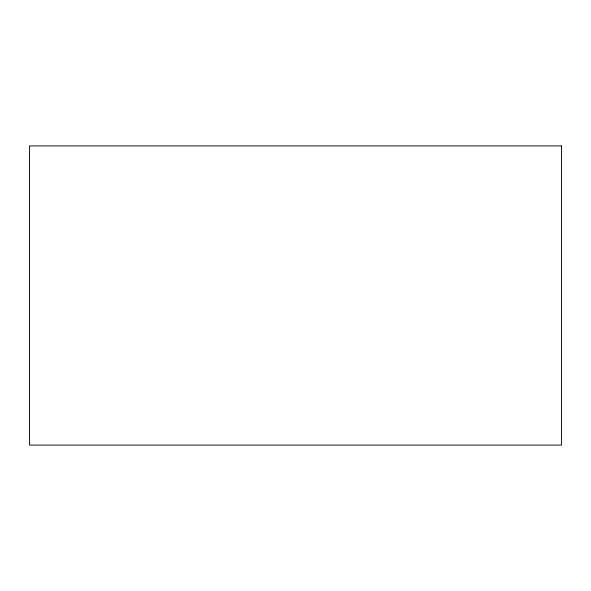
<?xml version="1.0" encoding="UTF-8"?>
<svg xmlns="http://www.w3.org/2000/svg" width="591" height="591" viewBox="0 0 591 591"><rect width="100%" height="100%" fill="white"/><g stroke="black" fill="none" stroke-linecap="round" stroke-linejoin="round"><path stroke-width="0.89" d="M561.45 145.903L29.55 145.903L29.55 445.097L561.45 445.097L561.45 145.903"/></g></svg>
